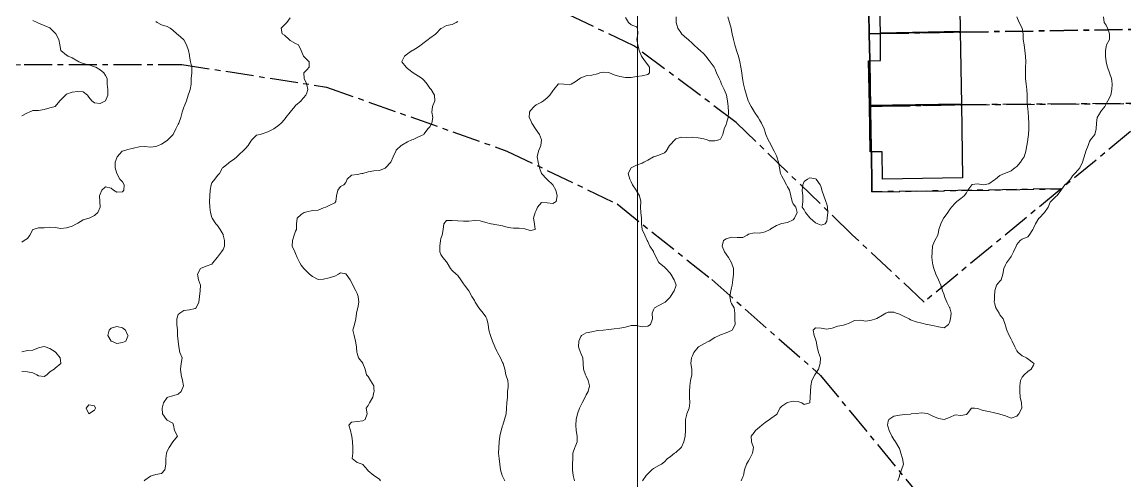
# Model space of a CAD drawing. Header units: centimetres. Extents: x 0 to 642158, y -847 to 649707.
# Drawn here: x 616511.8 to 616610.4, y 621193.8 to 621234.8 of the extents above; entities that cross this region are included whole.
import ezdxf

# ---------------------------------------------------------------- set-up
doc = ezdxf.new("R2010")
doc.units = ezdxf.units.CM
doc.header["$MEASUREMENT"] = 0
doc.linetypes.add('CENTERX2', pattern=[4, 2.5, -0.5, 0.5, -0.5])
doc.layers.add('MEV_grille', color=254, linetype='Continuous', lineweight=9)
doc.layers.add('WAL_topographie 0.5', color=253, linetype='Continuous', lineweight=20)
doc.layers.add('SPW_batiments', color=7, linetype='Continuous')
doc.layers.add('SPW_parcellaire cadastral', color=7, linetype='CENTERX2', lineweight=25, true_color=0xff0542)

# ---------------------------------------------------------------- blocks, each defined once
blk = doc.blocks.new('*U112')
at = {"layer": 'MEV_grille', "transparency": 33554687}
blk.add_lwpolyline([(0, 1825.476), (0, -1825.476)], dxfattribs=at)
blk = doc.blocks.new('*U113')
at = {"layer": 'MEV_grille', "color": 0, "linetype": 'ByBlock', "lineweight": -2, "transparency": 16777216}
blk.add_blockref('*U112', (1200, 0), dxfattribs=at)

msp = doc.modelspace()

# ---------------------------------------------------------------- linework, layer by layer
at = {"layer": 'SPW_batiments'}
for points in [[(616595.699, 621233.949), (616588.556, 621233.793), (616588.509, 621236.138), (616588.285, 621236.135), (616587.461, 621236.123), (616587.391, 621240.263), (616595.598, 621240.4), (616595.699, 621233.949)], [(616595.8, 621227.457), (616587.584, 621227.32), (616587.479, 621231.332), (616588.579, 621231.361), (616588.556, 621233.793), (616595.699, 621233.949), (616595.8, 621227.457)], [(616595.903, 621220.854), (616588.754, 621220.731), (616588.712, 621223.183), (616587.766, 621223.181), (616587.653, 621223.18), (616587.584, 621227.32), (616595.8, 621227.457), (616595.903, 621220.854)]]:
    msp.add_lwpolyline(points, dxfattribs=at)
at = {"layer": 'SPW_parcellaire cadastral'}
for points in [[(616587.557, 621233.755), (616587.525, 621235.604), (616587.487, 621237.903), (616587.447, 621240.254), (616588.497, 621240.271), (616595.614, 621240.387), (616624.51, 621240.895), (616626.91, 621237.93), (616622.219, 621234.321), (616595.72, 621233.888), (616588.607, 621233.772), (616587.557, 621233.755)], [(616587.525, 621235.604), (616587.557, 621233.755), (616587.597, 621231.404), (616587.636, 621229.105), (616587.667, 621227.256), (616587.707, 621224.905), (616587.746, 621222.606), (616587.778, 621220.757), (616587.797, 621219.604), (616604.722, 621219.876), (616592.467, 621209.757), (616586.036, 621215.775), (616575.657, 621225.818), (616566.513, 621232.676), (616554.363, 621238.433)], [(616587.557, 621233.755), (616588.607, 621233.772), (616595.72, 621233.888), (616622.219, 621234.321), (616614.018, 621227.544), (616595.827, 621227.389), (616588.717, 621227.273), (616587.667, 621227.256), (616587.636, 621229.105), (616587.597, 621231.404), (616587.557, 621233.755)], [(616442.43, 621111.761), (616437.847, 621122.116), (616434.615, 621135.251), (616433.853, 621142.999), (616433.853, 621153.54), (616436.012, 621167.382), (616440.584, 621180.591), (616445.44, 621192.074), (616452.269, 621201.165), (616462.301, 621212.722), (616472.461, 621219.326), (616484.653, 621225.422), (616501.164, 621230.248), (616511.959, 621231.01), (616526.056, 621231.01), (616539.01, 621228.978), (616555.139, 621223.263), (616565.001, 621218.53), (616573.467, 621211.757), (616583.204, 621203.184), (616646.44, 621126.439), (616620.686, 621105.289)], [(616604.722, 621219.876), (616587.797, 621219.604), (616587.778, 621220.757), (616587.746, 621222.606), (616587.707, 621224.905), (616587.667, 621227.256), (616588.717, 621227.273), (616595.827, 621227.389), (616614.018, 621227.544), (616604.722, 621219.876)]]:
    msp.add_lwpolyline(points, dxfattribs=at)
at = {"layer": 'WAL_topographie 0.5'}
for points in [[(616570.272, 621235.25), (616570.297, 621234.75), (616570.425, 621234.25), (616570.75, 621233.766), (616570.773, 621233.75), (616571.25, 621233.338), (616571.367, 621233.25), (616571.75, 621232.867), (616571.868, 621232.75), (616572.25, 621232.413), (616572.429, 621232.25), (616572.75, 621231.969), (616572.931, 621231.75), (616573.25, 621231.349), (616573.329, 621231.25), (616573.681, 621230.75), (616573.75, 621230.631), (616573.904, 621230.25), (616574.119, 621229.75), (616574.25, 621229.5), (616574.351, 621229.25), (616574.574, 621228.75), (616574.75, 621228.333), (616574.775, 621228.25), (616574.877, 621227.75), (616574.943, 621227.25), (616574.972, 621226.75), (616574.926, 621226.25), (616574.778, 621225.75), (616574.75, 621225.647), (616574.583, 621225.25), (616574.473, 621224.75), (616574.25, 621224.33), (616574.11, 621224.25), (616573.75, 621224.161), (616573.25, 621224.187), (616573.058, 621224.25), (616572.75, 621224.338), (616572.25, 621224.452), (616571.75, 621224.488), (616571.25, 621224.457), (616570.75, 621224.488), (616570.25, 621224.34), (616570.165, 621224.25), (616569.75, 621223.807), (616569.698, 621223.75), (616569.39, 621223.25), (616569.25, 621223.091), (616568.75, 621222.88), (616568.286, 621222.75), (616568.25, 621222.74), (616567.75, 621222.448), (616567.396, 621222.25), (616567.25, 621222.181), (616566.75, 621222.006), (616566.25, 621221.75), (616566.25, 621221.75), (616565.995, 621221.25), (616566.137, 621220.75), (616566.25, 621220.52), (616566.375, 621220.25), (616566.719, 621219.75), (616566.75, 621219.697), (616567.02, 621219.25), (616567.13, 621218.75), (616567.106, 621218.25), (616567.112, 621217.75), (616567.171, 621217.25), (616567.171, 621216.75), (616567.25, 621216.25), (616567.25, 621216.25), (616567.478, 621215.75), (616567.707, 621215.25), (616567.75, 621215.155), (616567.938, 621214.75), (616568.25, 621214.269), (616568.262, 621214.25), (616568.497, 621213.75), (616568.75, 621213.287), (616568.778, 621213.25), (616569.25, 621212.871), (616569.368, 621212.75), (616569.75, 621212.324), (616569.796, 621212.25), (616570.12, 621211.75), (616570.25, 621211.344), (616570.273, 621211.25), (616570.25, 621211.169), (616570.095, 621210.75), (616569.79, 621210.25), (616569.75, 621210.184), (616569.293, 621209.75), (616569.25, 621209.713), (616568.75, 621209.45), (616568.345, 621209.25), (616568.25, 621209.066), (616568.13, 621208.75), (616568.177, 621208.25), (616567.987, 621207.75), (616567.75, 621207.598), (616567.25, 621207.551), (616566.75, 621207.65), (616566.25, 621207.67), (616565.75, 621207.508), (616565.25, 621207.415), (616564.75, 621207.365), (616564.25, 621207.308), (616563.75, 621207.25), (616563.75, 621207.25), (616563.25, 621207.207), (616562.75, 621207.092), (616562.25, 621207), (616561.813, 621206.75), (616561.75, 621206.667), (616561.594, 621206.25), (616561.553, 621205.75), (616561.721, 621205.25), (616561.75, 621205.183), (616561.926, 621204.75), (616561.954, 621204.25), (616562.004, 621203.75), (616562.189, 621203.25), (616562.25, 621203.112), (616562.428, 621202.75), (616562.523, 621202.25), (616562.407, 621201.75), (616562.25, 621201.468), (616562.141, 621201.25), (616561.873, 621200.75), (616561.75, 621200.507), (616561.647, 621200.25), (616561.472, 621199.75), (616561.347, 621199.25), (616561.304, 621198.75), (616561.348, 621198.25), (616561.427, 621197.75), (616561.417, 621197.25), (616561.25, 621196.815), (616561.222, 621196.75), (616561.053, 621196.25), (616561.037, 621195.75), (616561.028, 621195.25), (616561.019, 621194.75), (616561.066, 621194.25), (616561.179, 621193.75)], [(616574.897, 621235.25), (616575.071, 621234.75), (616575.207, 621234.25), (616575.25, 621234.05), (616575.309, 621233.75), (616575.418, 621233.25), (616575.531, 621232.75), (616575.687, 621232.25), (616575.75, 621232.064), (616575.861, 621231.75), (616575.986, 621231.25), (616576.063, 621230.75), (616576.147, 621230.25), (616576.231, 621229.75), (616576.25, 621229.607), (616576.324, 621229.25), (616576.439, 621228.75), (616576.587, 621228.25), (616576.735, 621227.75), (616576.75, 621227.698), (616576.986, 621227.25), (616577.25, 621226.811), (616577.291, 621226.75), (616577.615, 621226.25), (616577.75, 621226.044), (616577.929, 621225.75), (616578.156, 621225.25), (616578.25, 621224.95), (616578.307, 621224.75), (616578.517, 621224.25), (616578.75, 621223.838), (616578.798, 621223.75), (616579.052, 621223.25), (616579.25, 621222.839), (616579.282, 621222.75), (616579.442, 621222.25), (616579.522, 621221.75), (616579.63, 621221.25), (616579.75, 621221.006), (616579.902, 621220.75), (616580.171, 621220.25), (616580.25, 621220.054), (616580.417, 621219.75), (616580.53, 621219.25), (616580.657, 621218.75), (616580.75, 621218.547), (616581, 621218.25), (616581.101, 621217.75), (616580.881, 621217.25), (616580.75, 621217.097), (616580.25, 621216.87), (616579.75, 621216.783), (616579.635, 621216.75), (616579.25, 621216.611), (616578.75, 621216.288), (616578.685, 621216.25), (616578.25, 621216.046), (616577.75, 621215.917), (616577.25, 621215.953), (616576.75, 621215.839), (616576.641, 621215.75), (616576.25, 621215.519), (616575.75, 621215.53), (616575.25, 621215.567), (616574.75, 621215.417), (616574.524, 621215.25), (616574.392, 621214.75), (616574.616, 621214.25), (616574.75, 621214.041), (616574.955, 621213.75), (616575.25, 621213.25), (616575.25, 621213.25), (616575.43, 621212.75), (616575.429, 621212.25), (616575.36, 621211.75), (616575.311, 621211.25), (616575.25, 621211.028), (616575.186, 621210.75), (616575.092, 621210.25), (616575.186, 621209.75), (616575.25, 621209.617), (616575.479, 621209.25), (616575.543, 621208.75), (616575.548, 621208.25), (616575.564, 621207.75), (616575.289, 621207.25), (616575.25, 621207.222), (616574.75, 621207.008), (616574.25, 621206.817), (616574.121, 621206.75), (616573.75, 621206.583), (616573.25, 621206.265), (616573.219, 621206.25), (616572.75, 621206.018), (616572.277, 621205.75), (616572.25, 621205.724), (616571.864, 621205.25), (616571.75, 621204.954), (616571.654, 621204.75), (616571.603, 621204.25), (616571.683, 621203.75), (616571.683, 621203.25), (616571.578, 621202.75), (616571.495, 621202.25), (616571.474, 621201.75), (616571.49, 621201.25), (616571.516, 621200.75), (616571.443, 621200.25), (616571.255, 621199.75), (616571.25, 621199.733), (616571.133, 621199.25), (616571.112, 621198.75), (616571.11, 621198.25), (616571.077, 621197.75), (616570.977, 621197.25), (616570.75, 621196.774), (616570.73, 621196.75), (616570.25, 621196.305), (616570.143, 621196.25), (616569.75, 621195.92), (616569.514, 621195.75), (616569.25, 621195.453), (616568.979, 621195.25), (616568.75, 621195.135), (616568.25, 621194.872), (616568.107, 621194.75), (616567.75, 621194.393), (616567.617, 621194.25), (616567.261, 621193.75)], [(616600.768, 621235.25), (616600.963, 621234.75), (616601.25, 621234.25), (616601.25, 621234.25), (616601.326, 621233.75), (616601.334, 621233.25), (616601.413, 621232.75), (616601.485, 621232.25), (616601.529, 621231.75), (616601.561, 621231.25), (616601.547, 621230.75), (616601.528, 621230.25), (616601.543, 621229.75), (616601.585, 621229.25), (616601.651, 621228.75), (616601.68, 621228.25), (616601.683, 621227.75), (616601.729, 621227.25), (616601.75, 621227.022), (616601.773, 621226.75), (616601.802, 621226.25), (616601.836, 621225.75), (616601.831, 621225.25), (616601.8, 621224.75), (616601.75, 621224.321), (616601.741, 621224.25), (616601.649, 621223.75), (616601.562, 621223.25), (616601.402, 621222.75), (616601.25, 621222.5), (616601.082, 621222.25), (616600.75, 621221.886), (616600.596, 621221.75), (616600.25, 621221.488), (616599.75, 621221.276), (616599.661, 621221.25), (616599.25, 621221.058), (616598.839, 621220.75), (616598.75, 621220.686), (616598.25, 621220.315), (616597.75, 621220.25), (616597.75, 621220.25), (616597.75, 621220.25), (616597.25, 621220.34), (616596.75, 621220.26), (616596.728, 621220.25), (616596.388, 621219.75), (616596.25, 621219.518), (616596.047, 621219.25), (616595.75, 621219.006), (616595.391, 621218.75), (616595.25, 621218.605), (616594.926, 621218.25), (616594.75, 621217.989), (616594.578, 621217.75), (616594.25, 621217.33), (616594.206, 621217.25), (616593.952, 621216.75), (616593.796, 621216.25), (616593.75, 621216.023), (616593.683, 621215.75), (616593.417, 621215.25), (616593.25, 621214.833), (616593.225, 621214.75), (616593.184, 621214.25), (616593.165, 621213.75), (616593.203, 621213.25), (616593.25, 621213.083), (616593.336, 621212.75), (616593.506, 621212.25), (616593.75, 621211.75), (616593.75, 621211.75), (616593.958, 621211.25), (616594.115, 621210.75), (616594.25, 621210.386), (616594.299, 621210.25), (616594.491, 621209.75), (616594.75, 621209.273), (616594.762, 621209.25), (616594.892, 621208.75), (616594.816, 621208.25), (616594.75, 621207.938), (616594.659, 621207.75), (616594.25, 621207.436), (616593.75, 621207.55), (616593.25, 621207.66), (616592.75, 621207.743), (616592.708, 621207.75), (616592.25, 621207.858), (616591.75, 621207.979), (616591.25, 621208.176), (616591.128, 621208.25), (616590.75, 621208.441), (616590.25, 621208.663), (616589.962, 621208.75), (616589.75, 621208.836), (616589.25, 621208.852), (616589.046, 621208.75), (616588.75, 621208.58), (616588.25, 621208.292), (616588.143, 621208.25), (616587.75, 621208.125), (616587.25, 621208.058), (616586.75, 621208.128), (616586.25, 621208.111), (616585.75, 621207.879), (616585.429, 621207.75), (616585.25, 621207.696), (616584.75, 621207.602), (616584.25, 621207.42), (616583.75, 621207.342), (616583.25, 621207.41), (616582.75, 621207.457), (616582.532, 621207.25), (616582.643, 621206.75), (616582.75, 621206.437), (616582.809, 621206.25), (616582.893, 621205.75), (616583.024, 621205.25), (616583.187, 621204.75), (616583.175, 621204.25), (616583.026, 621203.75), (616582.75, 621203.341), (616582.697, 621203.25), (616582.425, 621202.75), (616582.347, 621202.25), (616582.306, 621201.75), (616582.259, 621201.25), (616582.25, 621200.75), (616582.25, 621200.75), (616581.75, 621200.589), (616581.542, 621200.75), (616581.25, 621200.842), (616580.75, 621200.892), (616580.25, 621200.773), (616580.199, 621200.75), (616579.75, 621200.432), (616579.561, 621200.25), (616579.307, 621199.75), (616579.25, 621199.695), (616578.75, 621199.338), (616578.628, 621199.25), (616578.25, 621198.989), (616577.946, 621198.75), (616577.75, 621198.557), (616577.385, 621198.25), (616577.25, 621198.088), (616576.99, 621197.75), (616577.016, 621197.25), (616577.197, 621196.75), (616577.125, 621196.25), (616576.866, 621195.75), (616576.75, 621195.55), (616576.58, 621195.25), (616576.399, 621194.75), (616576.298, 621194.25), (616576.25, 621194.114), (616576.11, 621193.75)], [(616608.523, 621235.25), (616608.583, 621234.75), (616608.75, 621234.528), (616608.864, 621234.25), (616609.038, 621233.75), (616609.046, 621233.25), (616608.787, 621232.75), (616608.75, 621232.583), (616608.697, 621232.25), (616608.701, 621231.75), (616608.74, 621231.25), (616608.75, 621231.204), (616608.885, 621230.75), (616609.061, 621230.25), (616609.224, 621229.75), (616609.25, 621229.55), (616609.277, 621229.25), (616609.25, 621228.75), (616609.25, 621228.75), (616609.163, 621228.25), (616608.912, 621227.75), (616608.75, 621227.488), (616608.622, 621227.25), (616608.25, 621226.767), (616608.236, 621226.75), (616607.947, 621226.25), (616607.878, 621225.75), (616607.868, 621225.25), (616607.75, 621224.75), (616607.75, 621224.75), (616607.338, 621224.25), (616607.25, 621224.113), (616607.132, 621223.75), (616606.926, 621223.25), (616606.776, 621222.75), (616606.75, 621222.639), (616606.641, 621222.25), (616606.395, 621221.75), (616606.25, 621221.573), (616605.938, 621221.25), (616605.75, 621221.056), (616605.548, 621220.75), (616605.25, 621220.424), (616605.053, 621220.25), (616604.75, 621219.808), (616604.715, 621219.75), (616604.35, 621219.25), (616604.25, 621219.181), (616603.792, 621218.75), (616603.75, 621218.679), (616603.563, 621218.25), (616603.25, 621217.75), (616603.25, 621217.75), (616602.75, 621217.261), (616602.739, 621217.25), (616602.43, 621216.75), (616602.25, 621216.375), (616602.193, 621216.25), (616601.872, 621215.75), (616601.75, 621215.6), (616601.25, 621215.381), (616601.073, 621215.25), (616600.75, 621214.893), (616600.687, 621214.75), (616600.46, 621214.25), (616600.25, 621213.831), (616600.201, 621213.75), (616599.833, 621213.25), (616599.75, 621213.076), (616599.6, 621212.75), (616599.495, 621212.25), (616599.35, 621211.75), (616599.25, 621211.609), (616598.946, 621211.25), (616598.784, 621210.75), (616598.766, 621210.25), (616598.75, 621210), (616598.736, 621209.75), (616598.75, 621209.694), (616598.881, 621209.25), (616599.167, 621208.75), (616599.25, 621208.625), (616599.523, 621208.25), (616599.726, 621207.75), (616599.75, 621207.632), (616599.87, 621207.25), (616600.083, 621206.75), (616600.25, 621206.441), (616600.347, 621206.25), (616600.574, 621205.75), (616600.75, 621205.397), (616600.885, 621205.25), (616601.25, 621204.943), (616601.619, 621204.75), (616601.75, 621204.664), (616602.25, 621204.298), (616602.304, 621204.25), (616602.25, 621204.117), (616602.03, 621203.75), (616601.75, 621203.538), (616601.422, 621203.25), (616601.25, 621203.042), (616601.083, 621202.75), (616601.024, 621202.25), (616601.03, 621201.75), (616601.073, 621201.25), (616601.17, 621200.75), (616601.217, 621200.25), (616600.945, 621199.75), (616600.75, 621199.534), (616600.25, 621199.372), (616599.75, 621199.571), (616599.25, 621199.725), (616599.162, 621199.75), (616598.75, 621199.858), (616598.25, 621199.971), (616597.75, 621200.064), (616597.25, 621200.231), (616596.964, 621200.25), (616596.75, 621200.272), (616596.718, 621200.25), (616596.311, 621199.75), (616596.25, 621199.691), (616595.75, 621199.615), (616595.25, 621199.673), (616594.75, 621199.427), (616594.25, 621199.25), (616594.25, 621199.25), (616594.25, 621199.25), (616593.75, 621199.336), (616593.25, 621199.561), (616592.824, 621199.75), (616592.75, 621199.783), (616592.25, 621199.83), (616591.75, 621199.794), (616591.322, 621199.75), (616591.25, 621199.74), (616590.75, 621199.694), (616590.25, 621199.644), (616589.75, 621199.534), (616589.308, 621199.25), (616589.25, 621199.094), (616589.2, 621198.75), (616589.25, 621198.567), (616589.327, 621198.25), (616589.585, 621197.75), (616589.75, 621197.469), (616589.92, 621197.25), (616590.21, 621196.75), (616590.25, 621196.65), (616590.386, 621196.25), (616590.547, 621195.75), (616590.62, 621195.25), (616590.442, 621194.75), (616590.269, 621194.25), (616590.25, 621194.173), (616590.122, 621193.75)], [(616512.75, 621234.935), (616513.125, 621234.75), (616513.25, 621234.699), (616513.75, 621234.474), (616514.25, 621234.269), (616514.291, 621234.25), (616514.75, 621233.803), (616514.792, 621233.75), (616515.062, 621233.25), (616515.148, 621232.75), (616515.25, 621232.25), (616515.25, 621232.25), (616515.75, 621231.843), (616515.885, 621231.75), (616516.25, 621231.591), (616516.75, 621231.286), (616516.839, 621231.25), (616517.25, 621231.103), (616517.75, 621230.982), (616518.25, 621230.805), (616518.362, 621230.75), (616518.75, 621230.512), (616519.104, 621230.25), (616519.25, 621230.031), (616519.379, 621229.75), (616519.386, 621229.25), (616519.438, 621228.75), (616519.44, 621228.25), (616519.25, 621227.75), (616519.25, 621227.75), (616518.75, 621227.523), (616518.25, 621227.573), (616518.011, 621227.75), (616517.75, 621228.083), (616517.63, 621228.25), (616517.25, 621228.567), (616516.75, 621228.575), (616516.25, 621228.521), (616515.75, 621228.332), (616515.656, 621228.25), (616515.25, 621227.832), (616515.161, 621227.75), (616514.75, 621227.25), (616514.75, 621227.25), (616514.25, 621227.117), (616513.75, 621226.971), (616513.25, 621226.898), (616512.75, 621226.872), (616512.404, 621226.75), (616512.25, 621226.691), (616511.75, 621226.422)], [(616523.75, 621234.836), (616523.861, 621234.75), (616524.25, 621234.552), (616524.75, 621234.393), (616525.031, 621234.25), (616525.25, 621234.075), (616525.632, 621233.75), (616525.75, 621233.645), (616526.219, 621233.25), (616526.25, 621233.214), (616526.486, 621232.75), (616526.664, 621232.25), (616526.75, 621231.833), (616526.765, 621231.75), (616526.854, 621231.25), (616526.968, 621230.75), (616526.969, 621230.25), (616526.912, 621229.75), (616526.896, 621229.25), (616526.808, 621228.75), (616526.75, 621228.583), (616526.639, 621228.25), (616526.477, 621227.75), (616526.283, 621227.25), (616526.25, 621227.172), (616526.1, 621226.75), (616525.977, 621226.25), (616525.793, 621225.75), (616525.75, 621225.672), (616525.545, 621225.25), (616525.288, 621224.75), (616525.25, 621224.695), (616524.818, 621224.25), (616524.75, 621224.197), (616524.25, 621223.889), (616523.968, 621223.75), (616523.75, 621223.656), (616523.25, 621223.607), (616522.75, 621223.675), (616522.25, 621223.646), (616521.75, 621223.523), (616521.25, 621223.401), (616520.75, 621223.26), (616520.724, 621223.25), (616520.29, 621222.75), (616520.25, 621222.639), (616520.098, 621222.25), (616520.114, 621221.75), (616520.25, 621221.25), (616520.25, 621221.25), (616520.512, 621220.75), (616520.75, 621220.512), (616520.917, 621220.25), (616520.886, 621219.75), (616520.75, 621219.614), (616520.25, 621219.583), (616519.967, 621219.75), (616519.75, 621219.953), (616519.25, 621220.044), (616518.905, 621219.75), (616518.75, 621219.404), (616518.703, 621219.25), (616518.719, 621218.75), (616518.75, 621218.25), (616518.75, 621218.25), (616518.75, 621218.25), (616518.542, 621217.75), (616518.25, 621217.482), (616517.765, 621217.25), (616517.75, 621217.246), (616517.25, 621217.107), (616516.75, 621216.813), (616516.631, 621216.75), (616516.25, 621216.538), (616515.75, 621216.399), (616515.25, 621216.32), (616514.75, 621216.432), (616514.25, 621216.449), (616513.75, 621216.394), (616513.25, 621216.394), (616512.773, 621216.25), (616512.75, 621216.231), (616512.459, 621215.75), (616512.25, 621215.45), (616511.964, 621215.25), (616511.75, 621215.109)], [(616535.75, 621235.167), (616535.447, 621234.75), (616535.25, 621234.559), (616534.958, 621234.25), (616535.045, 621233.75), (616535.25, 621233.612), (616535.662, 621233.25), (616535.75, 621233.156), (616536.25, 621232.875), (616536.491, 621232.75), (616536.75, 621232.25), (616536.75, 621232.25), (616536.953, 621231.75), (616537.25, 621231.444), (616537.456, 621231.25), (616537.45, 621230.75), (616537.25, 621230.51), (616536.99, 621230.25), (616537, 621229.75), (616537.236, 621229.25), (616537.25, 621229.188), (616537.347, 621228.75), (616537.25, 621228.458), (616537.174, 621228.25), (616536.75, 621227.767), (616536.734, 621227.75), (616536.25, 621227.32), (616536.189, 621227.25), (616535.761, 621226.75), (616535.75, 621226.736), (616535.367, 621226.25), (616535.25, 621226.073), (616534.947, 621225.75), (616534.75, 621225.574), (616534.288, 621225.25), (616534.25, 621225.223), (616533.75, 621224.977), (616533.25, 621224.786), (616533.083, 621224.75), (616532.75, 621224.67), (616532.33, 621224.25), (616532.25, 621224.155), (616532.007, 621223.75), (616531.75, 621223.485), (616531.521, 621223.25), (616531.25, 621223.006), (616531, 621222.75), (616530.75, 621222.523), (616530.336, 621222.25), (616530.25, 621222.182), (616529.75, 621221.798), (616529.705, 621221.75), (616529.422, 621221.25), (616529.25, 621221.058), (616529.015, 621220.75), (616528.75, 621220.404), (616528.682, 621220.25), (616528.61, 621219.75), (616528.58, 621219.25), (616528.548, 621218.75), (616528.566, 621218.25), (616528.629, 621217.75), (616528.75, 621217.313), (616528.773, 621217.25), (616529.11, 621216.75), (616529.25, 621216.591), (616529.5, 621216.25), (616529.75, 621215.809), (616529.771, 621215.75), (616529.873, 621215.25), (616529.87, 621214.75), (616529.75, 621214.46), (616529.607, 621214.25), (616529.25, 621213.774), (616529.227, 621213.75), (616528.85, 621213.25), (616528.75, 621213.145), (616528.25, 621212.954), (616527.75, 621212.75), (616527.75, 621212.75), (616527.461, 621212.25), (616527.55, 621211.75), (616527.734, 621211.25), (616527.72, 621210.75), (616527.639, 621210.25), (616527.583, 621209.75), (616527.361, 621209.25), (616527.25, 621209.187), (616526.75, 621209.065), (616526.25, 621209), (616525.875, 621208.75), (616525.75, 621208.632), (616525.609, 621208.25), (616525.62, 621207.75), (616525.689, 621207.25), (616525.682, 621206.75), (616525.75, 621206.25), (616525.75, 621206.25), (616525.808, 621205.75), (616525.9, 621205.25), (616526.092, 621204.75), (616526.012, 621204.25), (616525.934, 621203.75), (616526, 621203.25), (616526.135, 621202.75), (616526.203, 621202.25), (616526, 621201.75), (616525.75, 621201.529), (616525.25, 621201.354), (616524.821, 621201.25), (616524.75, 621201.222), (616524.423, 621200.75), (616524.3, 621200.25), (616524.325, 621199.75), (616524.691, 621199.25), (616524.75, 621199.179), (616525.25, 621198.917), (616525.327, 621198.75), (616525.404, 621198.25), (616525.679, 621197.75), (616525.25, 621197.25), (616525.25, 621197.25), (616524.938, 621196.75), (616524.75, 621196.417), (616524.702, 621196.25), (616524.625, 621195.75), (616524.628, 621195.25), (616524.547, 621194.75), (616524.25, 621194.422), (616523.75, 621194.315), (616523.45, 621194.25), (616523.25, 621194.194), (616522.75, 621193.821), (616522.687, 621193.75)], [(616550.75, 621234.84), (616550.61, 621234.75), (616550.25, 621234.574), (616549.75, 621234.489), (616549.313, 621234.25), (616549.25, 621234.212), (616548.788, 621233.75), (616548.75, 621233.71), (616548.25, 621233.347), (616548.096, 621233.25), (616547.75, 621232.977), (616547.472, 621232.75), (616547.25, 621232.583), (616546.75, 621232.295), (616546.685, 621232.25), (616546.25, 621231.964), (616546, 621231.75), (616545.75, 621231.281), (616545.739, 621231.25), (616545.75, 621231.239), (616546.123, 621230.75), (616546.25, 621230.635), (616546.75, 621230.266), (616546.773, 621230.25), (616547.25, 621229.949), (616547.557, 621229.75), (616547.75, 621229.561), (616548.005, 621229.25), (616548.25, 621228.885), (616548.366, 621228.75), (616548.669, 621228.25), (616548.698, 621227.75), (616548.5, 621227.25), (616548.429, 621226.75), (616548.518, 621226.25), (616548.429, 621225.75), (616548.25, 621225.438), (616548.07, 621225.25), (616547.75, 621224.806), (616547.704, 621224.75), (616547.25, 621224.517), (616546.75, 621224.295), (616546.65, 621224.25), (616546.25, 621224.075), (616545.75, 621223.795), (616545.694, 621223.75), (616545.25, 621223.325), (616545.198, 621223.25), (616544.983, 621222.75), (616544.75, 621222.25), (616544.75, 621222.25), (616544.288, 621221.75), (616544.25, 621221.716), (616543.75, 621221.512), (616543.25, 621221.487), (616542.75, 621221.41), (616542.25, 621221.261), (616542.167, 621221.25), (616541.75, 621221.176), (616541.25, 621221.093), (616540.863, 621220.75), (616540.75, 621220.459), (616540.558, 621220.25), (616540.25, 621220.083), (616540.015, 621219.75), (616539.906, 621219.25), (616539.833, 621218.75), (616539.75, 621218.636), (616539.25, 621218.378), (616538.938, 621218.25), (616538.75, 621218.175), (616538.25, 621217.974), (616537.75, 621217.933), (616537.25, 621217.837), (616537.019, 621217.75), (616536.75, 621217.598), (616536.386, 621217.25), (616536.33, 621216.75), (616536.31, 621216.25), (616536.25, 621216.094), (616536.125, 621215.75), (616535.961, 621215.25), (616535.933, 621214.75), (616536.173, 621214.25), (616536.25, 621214.083), (616536.393, 621213.75), (616536.62, 621213.25), (616536.75, 621213.04), (616536.981, 621212.75), (616537.25, 621212.481), (616537.481, 621212.25), (616537.75, 621212.044), (616538.25, 621211.773), (616538.75, 621211.798), (616539.25, 621211.928), (616539.75, 621212.083), (616540.075, 621212.25), (616540.25, 621212.38), (616540.75, 621212.276), (616540.77, 621212.25), (616541.12, 621211.75), (616541.25, 621211.517), (616541.371, 621211.25), (616541.618, 621210.75), (616541.75, 621210.513), (616541.838, 621210.25), (616541.898, 621209.75), (616541.798, 621209.25), (616541.75, 621209.023), (616541.682, 621208.75), (616541.635, 621208.25), (616541.5, 621207.75), (616541.375, 621207.25), (616541.469, 621206.75), (616541.6, 621206.25), (616541.687, 621205.75), (616541.729, 621205.25), (616541.75, 621205.188), (616541.88, 621204.75), (616542.25, 621204.274), (616542.267, 621204.25), (616542.464, 621203.75), (616542.591, 621203.25), (616542.75, 621203.083), (616542.934, 621202.75), (616543.24, 621202.25), (616543.25, 621202.083), (616543.266, 621201.75), (616543.25, 621201.691), (616543.144, 621201.25), (616542.859, 621200.75), (616542.75, 621200.5), (616542.556, 621200.25), (616542.641, 621199.75), (616542.464, 621199.25), (616542.25, 621199.139), (616541.75, 621199.068), (616541.25, 621199.017), (616541, 621198.75), (616541.141, 621198.25), (616541.25, 621197.861), (616541.278, 621197.75), (616541.321, 621197.25), (616541.35, 621196.75), (616541.35, 621196.25), (616541.308, 621195.75), (616541.75, 621195.391), (616542.2, 621195.25), (616542.25, 621195.217), (616542.687, 621194.75), (616542.75, 621194.659), (616543.25, 621194.25), (616543.25, 621194.25), (616543.75, 621193.9), (616543.85, 621193.75)], [(616565.75, 621235.202), (616566.021, 621234.75), (616566.25, 621234.545), (616566.75, 621234.355), (616566.823, 621234.25), (616566.868, 621233.75), (616566.776, 621233.25), (616566.845, 621232.75), (616566.991, 621232.25), (616567.19, 621231.75), (616567.25, 621231.648), (616567.542, 621231.25), (616567.75, 621230.978), (616567.898, 621230.75), (616567.912, 621230.25), (616567.75, 621230.117), (616567.25, 621229.975), (616566.75, 621229.931), (616566.25, 621229.838), (616565.75, 621229.85), (616565.25, 621229.932), (616564.75, 621230.067), (616564.333, 621230.25), (616564.25, 621230.281), (616563.75, 621230.312), (616563.454, 621230.25), (616563.25, 621230.172), (616562.75, 621230.06), (616562.25, 621229.994), (616561.75, 621229.8), (616561.676, 621229.75), (616561.25, 621229.447), (616560.893, 621229.25), (616560.75, 621229.189), (616560.25, 621229.25), (616560.25, 621229.25), (616559.75, 621229.265), (616559.728, 621229.25), (616559.331, 621228.75), (616559.25, 621228.635), (616558.98, 621228.25), (616558.75, 621228.014), (616558.422, 621227.75), (616558.25, 621227.639), (616557.75, 621227.385), (616557.594, 621227.25), (616557.25, 621226.895), (616557.154, 621226.75), (616557.136, 621226.25), (616557.25, 621226.042), (616557.362, 621225.75), (616557.694, 621225.25), (616557.75, 621225.16), (616558.051, 621224.75), (616558.231, 621224.25), (616558.179, 621223.75), (616557.977, 621223.25), (616557.852, 621222.75), (616557.931, 621222.25), (616558.047, 621221.75), (616558.244, 621221.25), (616558.25, 621221.242), (616558.712, 621220.75), (616558.75, 621220.715), (616559.243, 621220.25), (616559.25, 621220.239), (616559.522, 621219.75), (616559.64, 621219.25), (616559.558, 621218.75), (616559.25, 621218.564), (616558.75, 621218.632), (616558.25, 621218.665), (616557.87, 621218.25), (616557.75, 621217.946), (616557.674, 621217.75), (616557.527, 621217.25), (616557.625, 621216.75), (616557.679, 621216.25), (616557.25, 621216.159), (616556.917, 621216.25), (616556.75, 621216.304), (616556.25, 621216.364), (616555.75, 621216.359), (616555.25, 621216.432), (616554.75, 621216.568), (616554.25, 621216.665), (616553.75, 621216.737), (616553.694, 621216.75), (616553.25, 621216.866), (616552.75, 621217.013), (616552.25, 621217.04), (616551.75, 621216.987), (616551.25, 621216.995), (616550.75, 621217.018), (616550.25, 621217.039), (616549.75, 621217.033), (616549.507, 621216.75), (616549.431, 621216.25), (616549.341, 621215.75), (616549.25, 621215.45), (616549.201, 621215.25), (616549.135, 621214.75), (616549.147, 621214.25), (616549.25, 621214.015), (616549.411, 621213.75), (616549.75, 621213.354), (616549.813, 621213.25), (616550.088, 621212.75), (616550.25, 621212.564), (616550.605, 621212.25), (616550.75, 621212.114), (616551.029, 621211.75), (616551.25, 621211.385), (616551.342, 621211.25), (616551.75, 621210.75), (616551.75, 621210.75), (616551.994, 621210.25), (616552.25, 621209.88), (616552.319, 621209.75), (616552.627, 621209.25), (616552.75, 621209.091), (616553.025, 621208.75), (616553.25, 621208.421), (616553.345, 621208.25), (616553.458, 621207.75), (616553.541, 621207.25), (616553.688, 621206.75), (616553.75, 621206.576), (616553.859, 621206.25), (616554.073, 621205.75), (616554.25, 621205.357), (616554.315, 621205.25), (616554.573, 621204.75), (616554.75, 621204.359), (616554.797, 621204.25), (616554.946, 621203.75), (616555.06, 621203.25), (616555.217, 621202.75), (616555.25, 621202.375), (616555.259, 621202.25), (616555.25, 621202.15), (616555.206, 621201.75), (616555.198, 621201.25), (616555.153, 621200.75), (616555.108, 621200.25), (616555.065, 621199.75), (616554.931, 621199.25), (616554.767, 621198.75), (616554.75, 621198.682), (616554.634, 621198.25), (616554.518, 621197.75), (616554.462, 621197.25), (616554.421, 621196.75), (616554.402, 621196.25), (616554.454, 621195.75), (616554.509, 621195.25), (616554.587, 621194.75), (616554.717, 621194.25), (616554.75, 621194.18), (616554.965, 621193.75)], [(616583.619, 621216.75), (616583.25, 621216.623), (616582.957, 621216.75), (616582.75, 621216.848), (616582.27, 621217.25), (616582.25, 621217.272), (616581.85, 621217.75), (616581.75, 621217.989), (616581.556, 621218.25), (616581.627, 621218.75), (616581.618, 621219.25), (616581.544, 621219.75), (616581.617, 621220.25), (616581.75, 621220.546), (616582.031, 621220.75), (616582.25, 621220.871), (616582.75, 621220.782), (616582.796, 621220.75), (616583.171, 621220.25), (616583.25, 621220.036), (616583.313, 621219.75), (616583.5, 621219.25), (616583.673, 621218.75), (616583.75, 621218.5), (616583.824, 621218.25), (616583.85, 621217.75), (616583.807, 621217.25), (616583.75, 621216.981), (616583.619, 621216.75)], [(616520.75, 621206.121), (616521.058, 621206.25), (616521.25, 621206.704), (616521.269, 621206.75), (616521.25, 621206.775), (616521.034, 621207.25), (616520.75, 621207.445), (616520.25, 621207.556), (616519.75, 621207.431), (616519.564, 621207.25), (616519.459, 621206.75), (616519.75, 621206.269), (616519.785, 621206.25), (616520.25, 621206.06), (616520.75, 621206.121)], [(616511.75, 621205.308), (616512.25, 621205.428), (616512.75, 621205.45), (616513.25, 621205.652), (616513.613, 621205.75), (616513.75, 621205.775), (616513.838, 621205.75), (616514.25, 621205.601), (616514.75, 621205.295), (616514.808, 621205.25), (616515.181, 621204.75), (616515.25, 621204.25), (616515.25, 621204.25), (616515.25, 621204.25), (616514.75, 621203.841), (616514.639, 621203.75), (616514.25, 621203.5), (616513.981, 621203.25), (616513.75, 621203.1), (616513.25, 621203.167), (616513.089, 621203.25), (616512.75, 621203.431), (616512.25, 621203.519), (616511.75, 621203.528)], [(616518.25, 621200.071), (616518.354, 621200.25), (616518.25, 621200.458), (616517.75, 621200.553), (616517.5, 621200.25), (616517.75, 621199.75), (616518.25, 621200.071)]]:
    msp.add_lwpolyline(points, dxfattribs=at)

# ---------------------------------------------------------------- block references
at = {"layer": 'MEV_grille', "transparency": 33554687}
msp.add_blockref('*U113', (615366.814, 620593.644), dxfattribs=at)

doc.saveas('drawing.dxf')
